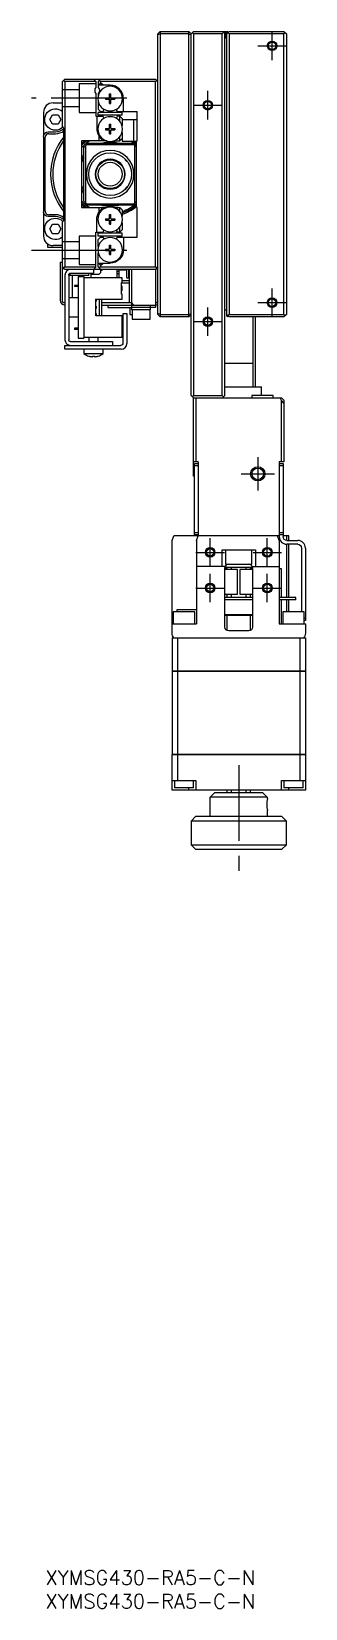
# Model space of a CAD drawing. Extents: x -3 to 383, y -8 to 324.
# Drawn here: x -2.9 to 54.6, y -8 to 323.5 of the extents above; entities that cross this region are included whole.
import ezdxf

# ---------------------------------------------------------------- set-up
doc = ezdxf.new("R2010")
doc.units = 0
doc.header["$LTSCALE"] = 0.5
doc.linetypes.add('CENTER', pattern=[50.8, 31.75, -6.35, 6.35, -6.35])
doc.linetypes.add('DASHED', pattern=[19.05, 12.7, -6.35])
for name, color, linetype in [('MSM_CENTER', 1, 'CENTER'), ('MSM_CONTINUOUS', 7, 'CONTINUOUS'), ('MSM_DASHED', 4, 'DASHED'), ('MSM_NARROW', 5, 'CONTINUOUS'), ('MSM_PART_NUMBER', 7, 'CONTINUOUS')]:
    doc.layers.add(name, color=color, linetype=linetype)
doc.styles.get("Standard").update_dxf_attribs({"font": 'txt.shx', "height": 1, "bigfont": 'bigfont.shx'})

# ---------------------------------------------------------------- blocks, each defined once
blk = doc.blocks.new('*U2')
at = {"layer": 'MSM_PART_NUMBER'}
blk.add_text('XYMSG430-RA5-C-N', height=3, dxfattribs=at).set_placement((0, -3))
blk = doc.blocks.new('*U3')
at = {"layer": 'MSM_PART_NUMBER'}
blk.add_text('XYMSG430-RA5-C-N', height=3, dxfattribs=at).set_placement((0, -8))

msp = doc.modelspace()

# ---------------------------------------------------------------- linework, layer by layer
at = {"layer": 'MSM_CENTER'}
for p, q in [((47.62, 317.55), (47.62, 323.55)), ((44.62, 320.55), (50.62, 320.55)), ((17.12, 309.55), (-2.88, 309.55)), ((34.12, 305.05), (34.12, 311.05)), ((31.12, 308.05), (37.12, 308.05)), ((-2.88, 277.55), (17.12, 277.55)), ((47.62, 263.55), (47.62, 269.55)), ((34.12, 259.55), (34.12, 265.55)), ((44.62, 266.55), (50.62, 266.55)), ((31.12, 262.55), (37.12, 262.55)), ((44.62, 234.05), (44.62, 227.05)), ((41.12, 230.55), (48.12, 230.55)), ((34.62, 211.05), (34.62, 217.05)), ((46.62, 211.05), (46.62, 217.05)), ((31.62, 214.05), (37.62, 214.05)), ((43.62, 214.05), (49.62, 214.05)), ((34.62, 203.55), (34.62, 209.55)), ((46.62, 203.55), (46.62, 209.55)), ((31.62, 206.55), (37.62, 206.55)), ((43.62, 206.55), (49.62, 206.55)), ((40.62, 169.3), (40.62, 145.3))]:
    msp.add_line(p, q, dxfattribs=at)
at = {"layer": 'MSM_CONTINUOUS'}
for p, q in [((24.12, 323.55), (23.62, 323.05)), ((23.62, 264.05), (23.62, 323.05)), ((24.12, 323.05), (23.62, 322.84)), ((24.12, 323.55), (24.12, 263.55)), ((24.12, 323.55), (30.12, 323.55)), ((30.12, 323.05), (24.12, 323.05)), ((30.12, 263.55), (30.12, 323.55)), ((30.62, 323.05), (30.12, 323.55)), ((30.12, 323.05), (30.62, 322.84)), ((31.12, 323.55), (30.62, 323.05)), ((30.62, 247.05), (30.62, 323.05)), ((31.12, 323.05), (30.87, 323.3)), ((31.12, 323.55), (38.32, 323.55)), ((31.12, 323.05), (31.12, 247.05)), ((37.12, 323.05), (31.12, 323.05)), ((37.62, 323.55), (37.12, 323.05)), ((37.12, 247.05), (37.12, 323.05)), ((37.62, 323.55), (37.62, 246.95)), ((37.82, 323.55), (37.82, 322.15)), ((38.12, 322.15), (37.82, 322.15)), ((38.02, 323.15), (38.02, 322.45)), ((38.12, 323.05), (38.62, 323.55)), ((38.12, 264.05), (38.12, 323.05)), ((38.32, 323.55), (38.42, 323.45)), ((38.32, 323.45), (38.52, 323.45)), ((38.62, 323.05), (38.37, 323.3)), ((38.62, 323.55), (50.12, 323.55)), ((50.12, 323.05), (38.62, 323.05)), ((38.62, 323.05), (38.62, 264.05)), ((50.12, 323.55), (50.62, 323.05)), ((50.37, 323.3), (50.12, 323.05)), ((50.12, 264.05), (50.12, 323.05)), ((50.62, 323.05), (50.62, 264.05)), ((3.62, 313.05), (4.12, 313.55)), ((3.62, 303.55), (3.62, 313.05)), ((4.12, 313.05), (3.87, 313.3)), ((4.12, 313.55), (23.12, 313.55)), ((4.12, 313.05), (4.12, 274.05)), ((10.62, 313.05), (4.12, 313.05)), ((10.12, 313.55), (10.62, 313.05)), ((10.62, 313.05), (10.62, 311.81)), ((11.62, 313.55), (11.12, 313.05)), ((11.12, 313.05), (11.12, 311.81)), ((13.62, 312.25), (11.12, 312.25)), ((11.62, 312.75), (11.26, 312.25)), ((11.62, 313.05), (11.37, 313.3)), ((11.62, 313.05), (11.62, 312.75)), ((23.12, 313.05), (11.62, 313.05)), ((12.12, 312.25), (11.62, 312.75)), ((23.12, 313.55), (23.62, 313.05)), ((23.37, 313.3), (23.12, 313.05)), ((23.12, 274.05), (23.12, 313.05)), ((1.62, 308.55), (3.62, 308.55)), ((10.62, 310.49), (10.62, 305.75)), ((11.12, 310.49), (11.12, 310.16)), ((11.12, 308.73), (11.12, 307.25)), ((12.62, 309.59), (13.41, 309.59)), ((12.62, 309.59), (12.62, 309.3)), ((12.62, 309.3), (13.41, 309.3)), ((13.15, 309.3), (13.15, 309.59)), ((13.47, 310.45), (13.76, 310.45)), ((13.47, 309.65), (13.47, 310.45)), ((13.76, 309.92), (13.47, 309.92)), ((13.47, 308.45), (13.47, 309.24)), ((13.47, 308.98), (13.76, 308.98)), ((13.47, 308.45), (13.76, 308.45)), ((13.76, 309.65), (13.76, 310.45)), ((13.76, 308.45), (13.76, 309.24)), ((13.82, 309.59), (14.62, 309.59)), ((13.82, 309.3), (14.62, 309.3)), ((14.09, 309.3), (14.09, 309.59)), ((14.62, 309.59), (14.62, 309.3)), ((16.42, 306.75), (16.42, 309.45)), ((-0.38, 306.55), (-0.38, 280.55)), ((0.96, 305.05), (1.54, 306.05)), ((1.54, 304.05), (0.96, 305.05)), ((1.54, 306.05), (2.7, 306.05)), ((2.7, 306.05), (3.27, 305.05)), ((3.27, 305.05), (2.7, 304.05)), ((10.62, 305.75), (12.07, 305.75)), ((10.82, 305.75), (10.82, 303.05)), ((11.12, 307.25), (11.62, 306.75)), ((11.12, 305.95), (11.12, 306.55)), ((16.12, 306.55), (11.12, 306.55)), ((16.12, 305.95), (11.12, 305.95)), ((11.62, 306.75), (12.1, 306.75)), ((12.07, 305.75), (12.15, 305.61)), ((12.15, 306.84), (12.1, 306.75)), ((15.13, 306.75), (14.95, 307.08)), ((14.95, 305.37), (15.16, 305.75)), ((15.13, 306.75), (19.32, 306.75)), ((15.62, 305.75), (15.16, 305.75)), ((15.62, 304.71), (15.62, 305.75)), ((15.62, 305.75), (16.12, 305.25)), ((16.12, 305.95), (16.12, 306.55)), ((16.12, 305.25), (16.12, 303.76)), ((19.32, 300.55), (19.32, 306.75)), ((0.62, 302.45), (2.12, 302.45)), ((0.75, 302.07), (2.12, 302.07)), ((2.7, 304.05), (1.54, 304.05)), ((3.92, 303.25), (3.62, 303.55)), ((3.92, 283.85), (3.92, 303.25)), ((12.62, 303.19), (13.41, 303.19)), ((12.62, 303.19), (12.62, 302.9)), ((12.62, 302.9), (13.41, 302.9)), ((13.15, 302.9), (13.15, 303.19)), ((13.47, 304.05), (13.76, 304.05)), ((13.47, 303.25), (13.47, 304.05)), ((13.76, 303.52), (13.47, 303.52)), ((13.47, 302.05), (13.47, 302.84)), ((13.47, 302.58), (13.76, 302.58)), ((13.47, 302.05), (13.76, 302.05)), ((13.76, 303.25), (13.76, 304.05)), ((13.76, 302.05), (13.76, 302.84)), ((13.82, 303.19), (14.62, 303.19)), ((13.82, 302.9), (14.62, 302.9)), ((14.09, 302.9), (14.09, 303.19)), ((14.62, 303.19), (14.62, 302.9)), ((19.32, 305), (16.12, 305)), ((16.12, 302.33), (16.12, 300.5)), ((18.62, 300.5), (18.62, 305)), ((0, 285.78), (0, 301.32)), ((7.62, 300.55), (7.62, 286.55)), ((12.9, 300.55), (7.62, 300.55)), ((8.12, 299.25), (8.42, 299.55)), ((8.12, 287.85), (8.12, 299.25)), ((8.62, 299.75), (8.42, 299.55)), ((8.42, 299.55), (8.42, 287.55)), ((8.62, 299.75), (8.92, 300.05)), ((18.62, 299.75), (8.62, 299.75)), ((8.92, 300.05), (18.32, 300.05)), ((11.32, 300.55), (11.32, 301.45)), ((11.82, 300.9), (11.82, 300.55)), ((14.33, 300.55), (15.62, 300.55)), ((15.62, 300.55), (15.62, 301.39)), ((16.12, 301.05), (15.62, 300.55)), ((16.12, 300.5), (19.12, 300.5)), ((18.32, 300.05), (19.12, 299.25)), ((18.82, 287.55), (18.82, 299.55)), ((19.12, 286.55), (19.12, 300.55)), ((19.12, 300.55), (19.32, 300.55)), ((16.82, 296.52), (16.82, 296.71)), ((16.82, 296.52), (17.04, 296.3)), ((17.04, 296.47), (17.04, 296.3)), ((17.04, 296.3), (17.18, 296.3)), ((12.17, 290.75), (12.24, 290.75)), ((12.31, 290.68), (12.24, 290.75)), ((14.99, 290.75), (14.93, 290.68)), ((14.99, 290.75), (15.06, 290.75)), ((17.04, 290.8), (16.82, 290.57)), ((16.82, 290.39), (16.82, 290.57)), ((17.04, 290.8), (17.04, 290.63)), ((17.18, 290.8), (17.04, 290.8)), ((7.62, 286.55), (12.9, 286.55)), ((8.92, 287.05), (8.12, 287.85)), ((8.62, 287.35), (18.62, 287.35)), ((18.32, 287.05), (8.92, 287.05)), ((11.32, 285.65), (11.32, 286.55)), ((11.82, 286.55), (11.82, 286.19)), ((14.33, 286.55), (15.62, 286.55)), ((15.62, 285.71), (15.62, 286.55)), ((15.62, 286.55), (16.12, 286.05)), ((16.12, 286.05), (16.12, 284.76)), ((18.62, 287.35), (18.32, 287.05)), ((18.62, 287.35), (18.82, 287.55)), ((19.12, 287.85), (18.82, 287.55)), ((19.32, 286.55), (19.12, 286.55)), ((19.32, 280.35), (19.32, 286.55)), ((2.12, 284.65), (0.62, 284.65)), ((2.12, 285.03), (0.75, 285.03)), ((0.96, 282.05), (1.54, 283.05)), ((1.54, 281.05), (0.96, 282.05)), ((1.54, 283.05), (2.7, 283.05)), ((2.7, 283.05), (3.27, 282.05)), ((3.27, 282.05), (2.7, 281.05)), ((3.62, 283.55), (3.92, 283.85)), ((3.62, 274.05), (3.62, 283.55)), ((10.82, 281.35), (10.82, 284.05)), ((12.62, 284.19), (13.41, 284.19)), ((12.62, 284.19), (12.62, 283.9)), ((12.62, 283.9), (13.41, 283.9)), ((13.15, 283.9), (13.15, 284.19)), ((13.47, 285.05), (13.76, 285.05)), ((13.47, 284.25), (13.47, 285.05)), ((13.76, 284.52), (13.47, 284.52)), ((13.47, 283.05), (13.47, 283.84)), ((13.47, 283.58), (13.76, 283.58)), ((13.47, 283.05), (13.76, 283.05)), ((13.76, 284.25), (13.76, 285.05)), ((13.76, 283.05), (13.76, 283.84)), ((13.82, 284.19), (14.62, 284.19)), ((13.82, 283.9), (14.62, 283.9)), ((14.09, 283.9), (14.09, 284.19)), ((14.62, 284.19), (14.62, 283.9)), ((15.62, 281.35), (15.62, 282.39)), ((16.12, 281.85), (15.62, 281.35)), ((16.12, 283.33), (16.12, 281.85)), ((0.52, 278.15), (0.52, 278.88)), ((2.7, 281.05), (1.54, 281.05)), ((3.62, 278.55), (1.62, 278.55)), ((10.62, 281.35), (12.07, 281.35)), ((10.62, 274.05), (10.62, 281.35)), ((11.12, 280.55), (11.12, 281.15)), ((16.12, 281.15), (11.12, 281.15)), ((16.12, 280.55), (11.12, 280.55)), ((11.62, 280.35), (11.12, 279.85)), ((11.12, 278.36), (11.12, 279.85)), ((11.62, 280.35), (12.1, 280.35)), ((12.15, 281.49), (12.07, 281.35)), ((12.1, 280.35), (12.15, 280.26)), ((13.47, 278.65), (13.76, 278.65)), ((13.47, 277.85), (13.47, 278.65)), ((13.76, 277.85), (13.76, 278.65)), ((15.16, 281.35), (14.95, 281.73)), ((14.95, 280.02), (15.13, 280.35)), ((15.13, 280.35), (19.32, 280.35)), ((15.62, 281.35), (15.16, 281.35)), ((16.12, 280.55), (16.12, 281.15)), ((16.42, 280.35), (16.42, 277.65)), ((3.62, 278.15), (0.52, 278.15)), ((11.12, 274.05), (11.12, 276.93)), ((12.62, 277.79), (13.41, 277.79)), ((12.62, 277.79), (12.62, 277.5)), ((12.62, 277.5), (13.41, 277.5)), ((13.15, 277.5), (13.15, 277.79)), ((13.76, 278.12), (13.47, 278.12)), ((13.47, 276.65), (13.47, 277.44)), ((13.47, 277.18), (13.76, 277.18)), ((13.47, 276.65), (13.76, 276.65)), ((13.76, 276.65), (13.76, 277.44)), ((13.82, 277.79), (14.62, 277.79)), ((13.82, 277.5), (14.62, 277.5)), ((14.09, 277.5), (14.09, 277.79)), ((14.62, 277.79), (14.62, 277.5)), ((3.12, 275.05), (3.62, 275.05)), ((3.12, 275.05), (3.12, 267.05)), ((3.62, 266.75), (3.62, 274.05)), ((4.12, 273.55), (3.62, 274.05)), ((3.87, 273.8), (4.12, 274.05)), ((4.12, 274.05), (10.62, 274.05)), ((23.12, 273.55), (4.12, 273.55)), ((4.12, 272.35), (4.12, 258.75)), ((4.92, 272.35), (4.92, 258.75)), ((5.12, 272.7), (5.12, 272.25)), ((9.12, 272.25), (5.12, 272.25)), ((5.32, 272.75), (10.12, 272.75)), ((5.62, 272.25), (5.62, 267.55)), ((6.92, 272.05), (6.92, 259.05)), ((6.92, 272.05), (8.12, 272.05)), ((8.12, 272.05), (8.12, 259.05)), ((9.12, 272.25), (9.12, 272.75)), ((9.62, 271.8), (9.62, 272.75)), ((11.19, 272.47), (9.62, 272.47)), ((10.62, 274.05), (10.12, 273.55)), ((10.12, 273.55), (10.12, 272.75)), ((11.12, 274.85), (13.62, 274.85)), ((11.12, 274.05), (11.62, 273.55)), ((11.26, 274.85), (11.62, 274.35)), ((11.59, 272.82), (11.26, 272.5)), ((11.37, 273.8), (11.62, 274.05)), ((11.62, 274.35), (12.12, 274.85)), ((11.62, 274.35), (11.62, 274.05)), ((11.62, 274.05), (23.12, 274.05)), ((11.62, 273.55), (11.62, 272.89)), ((11.62, 273.36), (11.73, 273.36)), ((15.04, 273.55), (15.04, 271.8)), ((15.04, 273.15), (15.54, 273.15)), ((15.04, 272.65), (15.54, 272.65)), ((15.54, 271.8), (15.54, 273.55)), ((17.04, 273.35), (15.54, 273.35)), ((17.04, 273.55), (17.04, 271.95)), ((17.54, 271.95), (17.54, 273.55)), ((17.62, 273.35), (17.54, 273.35)), ((17.62, 273.55), (17.62, 266.55)), ((18.12, 273.55), (18.12, 265.05)), ((23.12, 274.05), (23.37, 273.8)), ((23.62, 274.05), (23.12, 273.55)), ((23.12, 273.55), (23.12, 265.55)), ((6.12, 270.17), (6.12, 269.92)), ((6.92, 270.17), (6.12, 270.17)), ((6.92, 269.92), (6.12, 269.92)), ((16.12, 271.8), (8.12, 271.8)), ((16.02, 268.3), (16.02, 270.8)), ((16.12, 270.8), (16.02, 270.8)), ((17.62, 270.65), (16.02, 270.65)), ((16.02, 270), (16.12, 270)), ((16.02, 269.62), (16.12, 269.62)), ((16.02, 269.47), (16.12, 269.47)), ((16.02, 269.1), (16.12, 269.1)), ((16.12, 270.8), (16.12, 271.8)), ((17.62, 271.15), (16.12, 271.15)), ((16.12, 269.1), (16.12, 270)), ((3.82, 266.55), (4.12, 266.55)), ((6.92, 267.55), (4.92, 267.55)), ((10.62, 267.3), (16.12, 267.3)), ((10.62, 263.8), (10.62, 267.3)), ((11.32, 267.3), (11.32, 263.8)), ((11.82, 267.3), (11.82, 263.8)), ((11.82, 266.55), (18.12, 266.55)), ((11.82, 266.05), (23.12, 266.05)), ((13.12, 266.05), (13.12, 265.55)), ((13.12, 265.55), (18.12, 265.55)), ((16.12, 268.3), (16.02, 268.3)), ((16.12, 267.3), (16.12, 268.3)), ((17.72, 265.55), (17.72, 264.05)), ((18.62, 266.05), (18.12, 266.55)), ((22.12, 265.55), (18.12, 265.55)), ((22.12, 265.05), (22.12, 266.05)), ((23.12, 265.55), (22.12, 265.55)), ((23.12, 266.55), (23.42, 266.55)), ((4.92, 263.55), (6.92, 263.55)), ((16.12, 263.8), (10.62, 263.8)), ((16.12, 259.3), (16.12, 263.8)), ((16.32, 258.05), (16.32, 264.25)), ((16.32, 264.25), (17.12, 264.25)), ((17.12, 264.25), (17.12, 257.95)), ((17.72, 264.05), (18.22, 264.05)), ((22.12, 265.05), (18.12, 265.05)), ((22.12, 265.05), (18.12, 265.05)), ((18.22, 265.05), (18.22, 263.05)), ((18.22, 263.05), (22.02, 263.05)), ((22.02, 263.05), (22.02, 265.05)), ((24.12, 264.05), (23.62, 264.26)), ((24.12, 263.55), (23.62, 264.05)), ((24.12, 264.05), (30.12, 264.05)), ((30.12, 263.55), (24.12, 263.55)), ((30.12, 264.05), (30.62, 264.26)), ((30.12, 263.55), (30.62, 264.05)), ((38.12, 264.95), (37.72, 264.95)), ((37.72, 247.05), (37.72, 264.95)), ((38.02, 264.65), (38.02, 263.95)), ((38.62, 263.55), (38.12, 264.05)), ((38.52, 263.65), (38.32, 263.65)), ((38.37, 263.8), (38.62, 264.05)), ((38.62, 264.05), (50.12, 264.05)), ((50.12, 263.55), (38.62, 263.55)), ((43.62, 248.85), (43.62, 263.55)), ((44.12, 248.85), (44.12, 263.55)), ((50.12, 264.05), (50.37, 263.8)), ((50.62, 264.05), (50.12, 263.55)), ((6.12, 261.17), (6.12, 260.92)), ((6.92, 261.17), (6.12, 261.17)), ((6.92, 260.92), (6.12, 260.92)), ((6.92, 259.05), (8.12, 259.05)), ((8.12, 259.3), (16.12, 259.3)), ((9.12, 259.3), (9.12, 258.35)), ((11.12, 258.35), (11.12, 259.3)), ((4.12, 256.75), (4.12, 257.55)), ((4.12, 257.55), (15.82, 257.55)), ((15.92, 256.75), (4.12, 256.75)), ((5.32, 258.35), (14.12, 258.35)), ((8.12, 256.75), (8.12, 255.85)), ((8.12, 255.85), (12.12, 255.85)), ((9.17, 255.29), (9.19, 255.29)), ((9.92, 255.29), (10.32, 255.29)), ((9.92, 255.16), (9.92, 255.29)), ((10.32, 255.29), (10.32, 255.16)), ((11.05, 255.29), (11.07, 255.29)), ((12.12, 255.85), (12.12, 256.75)), ((14.12, 258.35), (14.12, 257.55)), ((37.72, 253.85), (43.62, 253.85)), ((37.72, 248.85), (45.37, 248.85)), ((45.37, 247.05), (45.37, 248.85)), ((30.62, 247.05), (31.12, 246.55)), ((30.87, 246.8), (31.12, 247.05)), ((31.12, 247.05), (37.12, 247.05)), ((31.12, 230.05), (31.12, 246.55)), ((31.12, 246.55), (49.62, 246.55)), ((31.62, 246.55), (31.62, 233.05)), ((37.12, 247.05), (37.42, 246.75)), ((37.72, 247.05), (37.22, 246.55)), ((47.87, 247.05), (43.37, 247.05)), ((43.37, 247.05), (43.37, 246.55)), ((47.87, 246.55), (47.87, 247.05)), ((49.62, 245.94), (49.31, 246.55)), ((49.62, 246.55), (50.12, 246.05)), ((49.62, 233.05), (49.62, 245.94)), ((50.12, 245.44), (49.62, 245.94)), ((50.12, 246.05), (50.12, 233.05)), ((32.12, 233.05), (31.12, 233.05)), ((31.32, 217.75), (31.32, 232.75)), ((31.32, 232.75), (32.12, 232.75)), ((32.12, 232.25), (31.32, 232.25)), ((32.12, 233.05), (32.12, 217.55)), ((49.12, 233.05), (49.12, 217.35)), ((50.12, 233.05), (49.12, 233.05)), ((49.12, 232.75), (49.92, 232.75)), ((49.92, 232.25), (49.12, 232.25)), ((49.92, 232.75), (49.92, 217.35)), ((31.32, 230.05), (31.12, 230.05)), ((26.62, 216.55), (27, 217.55)), ((26.62, 197.05), (26.62, 216.55)), ((32.1, 217.55), (27, 217.55)), ((31.32, 218.25), (32.12, 218.25)), ((32.12, 217.75), (31.32, 217.75)), ((31.72, 216.55), (32.1, 217.55)), ((31.72, 216.55), (31.72, 199.05)), ((49.12, 217.55), (32.12, 217.55)), ((49.12, 216.55), (48.74, 217.55)), ((49.12, 218.25), (49.92, 218.25)), ((49.92, 217.75), (49.12, 217.75)), ((49.12, 216.55), (49.12, 199.05)), ((51.12, 217.55), (49.92, 217.55)), ((50.62, 217.55), (50.62, 216.56)), ((50.62, 215.75), (50.62, 204.55)), ((50.72, 216.55), (53.02, 216.55)), ((53.02, 215.75), (50.72, 215.75)), ((51.12, 216.55), (51.12, 217.55)), ((51.12, 204.55), (51.12, 215.75)), ((37.12, 214.55), (44.12, 214.55)), ((37.12, 211.05), (37.12, 214.55)), ((37.87, 214.55), (37.87, 211.55)), ((43.37, 211.55), (43.37, 214.55)), ((44.12, 214.55), (44.12, 211.05)), ((53.82, 214.95), (53.82, 201.55)), ((54.62, 214.95), (54.62, 199.75)), ((37.75, 211.05), (31.72, 211.05)), ((37.72, 198.35), (37.72, 210.75)), ((38.12, 210.55), (37.72, 210.55)), ((40.37, 210.45), (37.72, 210.45)), ((37.74, 210.95), (43.49, 210.95)), ((37.75, 211.05), (37.75, 210.96)), ((37.75, 210.96), (37.77, 211.04)), ((37.87, 211.55), (43.37, 211.55)), ((38.12, 210.95), (38.12, 210.45)), ((39.12, 210.45), (39.12, 210.95)), ((40.37, 205.25), (40.37, 210.45)), ((40.87, 210.45), (40.87, 205.25)), ((43.52, 210.45), (40.87, 210.45)), ((42.12, 210.95), (42.12, 210.45)), ((43.12, 210.45), (43.12, 210.95)), ((43.52, 210.55), (43.12, 210.55)), ((43.46, 211.04), (43.49, 210.96)), ((43.49, 211.05), (43.49, 210.96)), ((43.49, 211.05), (49.12, 211.05)), ((43.52, 210.75), (43.52, 198.35)), ((49.62, 210.55), (49.12, 210.55)), ((49.62, 204.55), (49.62, 210.55)), ((37.72, 205.25), (40.37, 205.25)), ((43.52, 204.55), (37.72, 204.55)), ((43.52, 204.05), (37.72, 204.05)), ((38.12, 205.25), (38.12, 204.55)), ((39.12, 204.55), (39.12, 205.25)), ((40.87, 205.25), (43.52, 205.25)), ((42.12, 205.25), (42.12, 204.55)), ((43.12, 204.55), (43.12, 205.25)), ((52.62, 204.55), (49.12, 204.55)), ((52.62, 204.05), (49.12, 204.05)), ((49.62, 199.05), (49.62, 204.05)), ((50.62, 204.05), (50.62, 201.55)), ((51.12, 201.55), (51.12, 204.05)), ((52.62, 204.05), (52.62, 204.55)), ((26.62, 199.05), (31.72, 199.05)), ((31.37, 201.55), (26.87, 201.55)), ((26.87, 201.55), (26.87, 199.05)), ((27.67, 201.55), (27.67, 202.05)), ((27.67, 202.05), (31.72, 202.05)), ((31.37, 199.05), (31.37, 201.55)), ((37.72, 200.95), (43.52, 200.95)), ((43.52, 200.75), (37.72, 200.75)), ((38.12, 200.75), (38.12, 197.66)), ((43.12, 197.66), (43.12, 200.75)), ((49.12, 199.05), (54.62, 199.05)), ((54.37, 201.55), (49.87, 201.55)), ((49.87, 201.55), (49.87, 199.05)), ((54.37, 199.05), (54.37, 201.55)), ((54.37, 200.25), (54.62, 200.25)), ((54.62, 199.75), (54.37, 199.75)), ((54.62, 199.05), (54.62, 197.05)), ((26.62, 196.05), (26.62, 189.06)), ((26.62, 196.05), (54.62, 196.05)), ((27.77, 196.05), (27.77, 189.06)), ((42.72, 197.55), (38.52, 197.55)), ((53.46, 196.05), (53.46, 189.06)), ((54.62, 196.05), (54.62, 189.06)), ((26.62, 189.06), (54.62, 189.06)), ((26.62, 189.05), (26.62, 171.56)), ((54.62, 189.05), (26.62, 189.05)), ((26.63, 189.05), (26.63, 189.06)), ((27.77, 189.05), (27.77, 171.56)), ((27.78, 189.05), (27.78, 189.06)), ((53.46, 189.05), (53.46, 189.06)), ((53.46, 189.05), (53.46, 171.56)), ((54.61, 189.05), (54.61, 189.06)), ((54.62, 189.05), (54.62, 171.56)), ((26.62, 171.56), (54.62, 171.56)), ((54.62, 171.55), (26.62, 171.55)), ((26.62, 164.05), (26.62, 171.55)), ((26.63, 171.55), (26.63, 171.56)), ((27.77, 171.55), (27.77, 166.05)), ((27.78, 171.55), (27.78, 171.56)), ((53.46, 171.55), (53.46, 171.56)), ((53.46, 171.55), (53.46, 166.05)), ((54.61, 171.55), (54.61, 171.56)), ((54.62, 171.55), (54.62, 164.05)), ((26.62, 166.05), (31.62, 166.05)), ((27.12, 166.05), (27.12, 164.55)), ((31.12, 164.55), (31.12, 166.05)), ((31.62, 166.05), (31.62, 164.05)), ((49.62, 164.05), (49.62, 166.05)), ((49.62, 166.05), (54.62, 166.05)), ((50.12, 166.05), (50.12, 164.55)), ((54.12, 164.55), (54.12, 166.05)), ((54.62, 164.05), (26.62, 164.05)), ((31.12, 164.55), (27.12, 164.55)), ((30.12, 164.05), (30.12, 164.55)), ((35.62, 163.55), (34.62, 162.55)), ((34.62, 158.55), (34.62, 162.55)), ((46.62, 162.55), (34.62, 162.55)), ((35.62, 163.55), (45.62, 163.55)), ((38.12, 164.05), (38.12, 163.55)), ((39.12, 163.55), (39.12, 164.05)), ((42.12, 164.05), (42.12, 163.55)), ((43.12, 163.55), (43.12, 164.05)), ((46.62, 162.55), (45.62, 163.55)), ((46.62, 162.55), (46.62, 162.3)), ((54.12, 164.55), (50.12, 164.55)), ((51.12, 164.05), (51.12, 164.55)), ((46.62, 159.8), (46.62, 158.55)), ((31.62, 158.55), (30.62, 157.55)), ((50.62, 157.55), (30.62, 157.55)), ((30.62, 157.55), (30.62, 152.55)), ((31.62, 158.55), (49.62, 158.55)), ((50.62, 157.55), (49.62, 158.55)), ((50.62, 152.55), (50.62, 157.55)), ((30.62, 152.55), (50.62, 152.55)), ((30.62, 152.55), (31.62, 151.55)), ((49.62, 151.55), (50.62, 152.55)), ((49.62, 151.55), (31.62, 151.55))]:
    msp.add_line(p, q, dxfattribs=at)
for centre, radius in [((47.62, 320.55), 0.783), ((34.12, 308.05), 0.783), ((13.62, 293.55), 4.5), ((13.62, 293.55), 3), ((47.62, 266.55), 0.783), ((34.12, 262.55), 0.783), ((44.62, 230.55), 1.23), ((34.62, 214.05), 0.783), ((46.62, 214.05), 0.783), ((34.62, 206.55), 0.783), ((46.62, 206.55), 0.783)]:
    msp.add_circle(centre, radius, dxfattribs=at)
at = {"layer": 'MSM_CONTINUOUS', "extrusion": (0, 0, -1)}
for centre, radius in [((-13.62, 309.45), 2.6), ((-13.62, 303.05), 2.6), ((-13.62, 293.55), 5), ((-13.62, 293.55), 3.15), ((-13.62, 284.05), 2.6), ((-13.62, 277.65), 2.6)]:
    msp.add_circle(centre, radius, dxfattribs=at)
at = {"layer": 'MSM_CONTINUOUS'}
for centre, radius, start, end in [((38.32, 323.15), 0.3, 90, 180), ((38.32, 322.45), 0.3, 180, 228.1897), ((11.37, 311.15), 1, 138.5904, 221.4096), ((13.62, 309.45), 2.8, 0, 90), ((1.62, 306.55), 2, 90, 180), ((13.62, 306.25), 1.59, 160.1817, 169.1069), ((13.62, 306.25), 1.59, 190.8931, 216.1972), ((13.73, 306.08), 1.75, 141.5493, 154.5052), ((13.73, 306.36), 1.75, 205.4948, 217.006), ((13.5, 306.08), 1.75, 34.5052, 38.4507), ((13.62, 306.25), 1.59, 323.8028, 349.107), ((13.5, 306.36), 1.75, 322.994, 325.4948), ((13.62, 306.25), 1.59, 10.8931, 19.8183), ((0.73, 301.34), 0.727, 88.5665, 181.4335), ((2.12, 305.05), 2.6, 270, 313.8131), ((2.12, 305.05), 2.98, 270, 307.1302), ((13.62, 303.05), 2.8, 180, 229.9948), ((13.62, 293.55), 12.5, 140.8958, 219.1042), ((13.62, 293.55), 8.5, 124.5603, 134.9009), ((13.62, 293.55), 8.2, 121.3881, 137.0297), ((13.62, 293.55), 8.2, 47.8764, 57.9474), ((13.62, 293.55), 8.5, 49.6798, 54.8499), ((13.62, 293.55), 6.5, 147.7958, 157.3801), ((13.62, 293.55), 6.5, 202.6199, 212.2042), ((0.73, 285.76), 0.727, 178.5587, 271.4413), ((13.62, 293.55), 8.2, 222.9703, 238.6119), ((13.62, 293.55), 8.5, 225.0991, 235.4397), ((13.62, 284.05), 2.8, 130.0052, 145.2281), ((13.62, 293.55), 8.2, 287.7508, 312.1236), ((13.62, 293.55), 8.5, 287.1046, 310.3202), ((2.12, 282.05), 2.98, 52.8698, 90), ((2.12, 282.05), 2.6, 46.1869, 90), ((1.62, 280.55), 2, 180, 270), ((13.62, 280.85), 1.59, 143.8028, 169.1069), ((13.62, 280.85), 1.59, 190.8931, 199.8183), ((13.73, 280.73), 1.75, 142.994, 154.5052), ((13.73, 281.01), 1.75, 205.4948, 218.4507), ((13.5, 281.01), 1.75, 321.5493, 325.4948), ((13.5, 280.73), 1.75, 34.5052, 37.006), ((13.62, 280.85), 1.59, 10.8931, 36.1972), ((13.62, 280.85), 1.59, 340.1817, 349.1069), ((5.32, 272.35), 1.2, 90, 180), ((11.73, 273.69), 0.33, 270, 334.8973), ((17.29, 271.95), 0.25, 180, 0), ((4.12, 267.05), 1, 180, 270), ((10.52, 267.05), 0.25, 293.5782, 66.4218), ((10.52, 265.55), 0.25, 293.5782, 66.4218), ((23.12, 267.05), 1, 270, 300.0001), ((10.52, 264.05), 0.25, 293.5782, 66.4218), ((38.32, 264.65), 0.3, 131.8103, 180), ((38.32, 263.95), 0.3, 180, 270), ((5.32, 258.75), 1.2, 180, 270), ((10.12, 258.35), 3.2, 231.3178, 252.73), ((10.12, 258.35), 3.19, 253.0947, 266.4096), ((10.12, 258.35), 3.19, 273.5904, 286.9053), ((10.12, 258.35), 3.2, 287.27, 308.6822), ((15.92, 257.95), 1.2, 270, 0), ((50.72, 217.35), 1.6, 180, 270), ((53.02, 214.95), 1.6, 0, 90), ((38.52, 210.75), 0.802, 90.0949, 158.3604), ((42.72, 210.75), 0.8, 21.0179, 90.0006), ((52.49, 161.05), 6, 167.9783, 192.0217)]:
    msp.add_arc(centre, radius, start, end, dxfattribs=at)
at = {"layer": 'MSM_CONTINUOUS', "extrusion": (0, 0, -1)}
for centre, radius, start, end in [((-10.37, 311.15), 1, 138.5904, 221.4096), ((-13.41, 309.65), 0.06, 180, 270), ((-13.41, 309.24), 0.06, 90, 180), ((-13.82, 309.65), 0.06, 270, 0), ((-13.82, 309.24), 0.06, 0, 90), ((-2.12, 305.05), 2.25, 225, 131.8104), ((-0.62, 301.45), 1, 0, 90), ((-13.41, 303.25), 0.06, 180, 270), ((-13.41, 302.84), 0.06, 90, 180), ((-13.82, 303.25), 0.06, 270, 0), ((-13.82, 302.84), 0.06, 0, 90), ((-13.62, 293.55), 12, 323.9334, 36.0666), ((-13.62, 293.55), 8.8, 47.0141, 52.6982), ((-13.62, 293.55), 6.8, 72.9174, 107.0826), ((-13.62, 293.55), 8.8, 127.8357, 128.6822), ((-13.62, 293.55), 6.8, 28.0725, 36.0189), ((-13.62, 293.55), 6.8, 323.9811, 331.9275), ((-0.62, 285.65), 1, 270, 0), ((-13.62, 293.55), 8.8, 307.3018, 312.9859), ((-13.62, 284.05), 2.8, 0, 34.7719), ((-13.62, 293.55), 6.8, 252.9174, 287.0826), ((-13.62, 293.55), 8.8, 231.3178, 253.4955), ((-2.12, 282.05), 2.25, 228.1897, 135), ((-13.41, 284.25), 0.06, 180, 270), ((-13.41, 283.84), 0.06, 90, 180), ((-13.82, 284.25), 0.06, 270, 0), ((-13.82, 283.84), 0.06, 0, 90), ((-13.41, 277.85), 0.06, 180, 270), ((-13.41, 277.44), 0.06, 90, 180), ((-13.62, 277.65), 2.8, 180, 270), ((-13.82, 277.85), 0.06, 270, 0), ((-13.82, 277.44), 0.06, 0, 90), ((-5.32, 272.35), 0.4, 0, 90), ((-11.19, 272.57), 0.1, 225, 270), ((-11.52, 272.89), 0.1, 180, 225), ((-3.82, 266.75), 0.2, 270, 0), ((-23.42, 266.75), 0.2, 180, 270), ((-5.32, 258.75), 0.4, 270, 0), ((-15.82, 258.05), 0.5, 180, 270), ((-50.72, 217.35), 0.8, 270, 0), ((-53.02, 214.95), 0.8, 90, 180), ((-38.52, 210.75), 0.8, 0, 15.1266), ((-42.72, 210.75), 0.8, 164.8734, 180), ((-28.12, 197.05), 1.5, 318.1897, 0), ((-38.52, 198.35), 0.8, 270, 0), ((-42.72, 198.35), 0.8, 180, 270), ((-53.12, 197.05), 1.5, 180, 221.8103)]:
    msp.add_arc(centre, radius, start, end, dxfattribs=at)
at = {"layer": 'MSM_DASHED'}
for p, q in [((10.62, 312.55), (7.12, 312.55)), ((7.12, 312.55), (7.12, 306.55)), ((7.12, 311.3), (3.62, 311.3)), ((3.62, 307.8), (7.12, 307.8)), ((7.12, 306.55), (10.62, 306.55)), ((7.12, 279.3), (3.62, 279.3)), ((7.12, 280.55), (7.12, 274.55)), ((10.62, 280.55), (7.12, 280.55)), ((3.62, 275.8), (7.12, 275.8)), ((7.12, 274.55), (10.62, 274.55))]:
    msp.add_line(p, q, dxfattribs=at)
at = {"layer": 'MSM_NARROW'}
for centre, radius in [((47.62, 320.55), 1), ((34.12, 308.05), 1), ((13.62, 293.55), 2.5), ((47.62, 266.55), 1), ((34.12, 262.55), 1), ((44.62, 230.55), 1.5), ((34.62, 214.05), 1), ((46.62, 214.05), 1), ((34.62, 206.55), 1), ((46.62, 206.55), 1)]:
    msp.add_circle(centre, radius, dxfattribs=at)

# ---------------------------------------------------------------- block references
at = {"layer": 'MSM_CONTINUOUS'}
for name in ['*U2', '*U3']:
    msp.add_blockref(name, (0, 0), dxfattribs=at)

doc.saveas('drawing.dxf')
